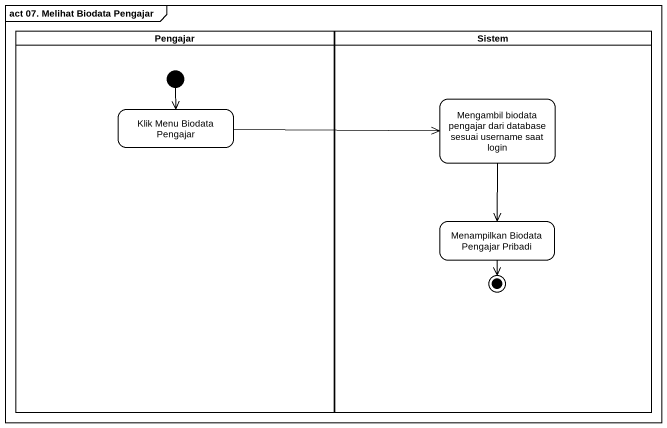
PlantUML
@startuml
mainframe act 07. Melihat Biodata Pengajar
hide empty description
state Pengajar <<partition>> {
  state "Klik Menu Biodata Pengajar" as Klik_Menu_Biodata_Pengajar
  [*] --> Klik_Menu_Biodata_Pengajar
}
state Sistem <<partition>> {
  state "Mengambil biodata pengajar dari database sesuai username saat login" as Mengambil_biodata_pengajar
  state "Menampilkan Biodata Pengajar Pribadi" as Menampilkan_Biodata
  Menampilkan_Biodata --> [*]
}
Klik_Menu_Biodata_Pengajar -right-> Mengambil_biodata_pengajar
Mengambil_biodata_pengajar --> Menampilkan_Biodata
@enduml
